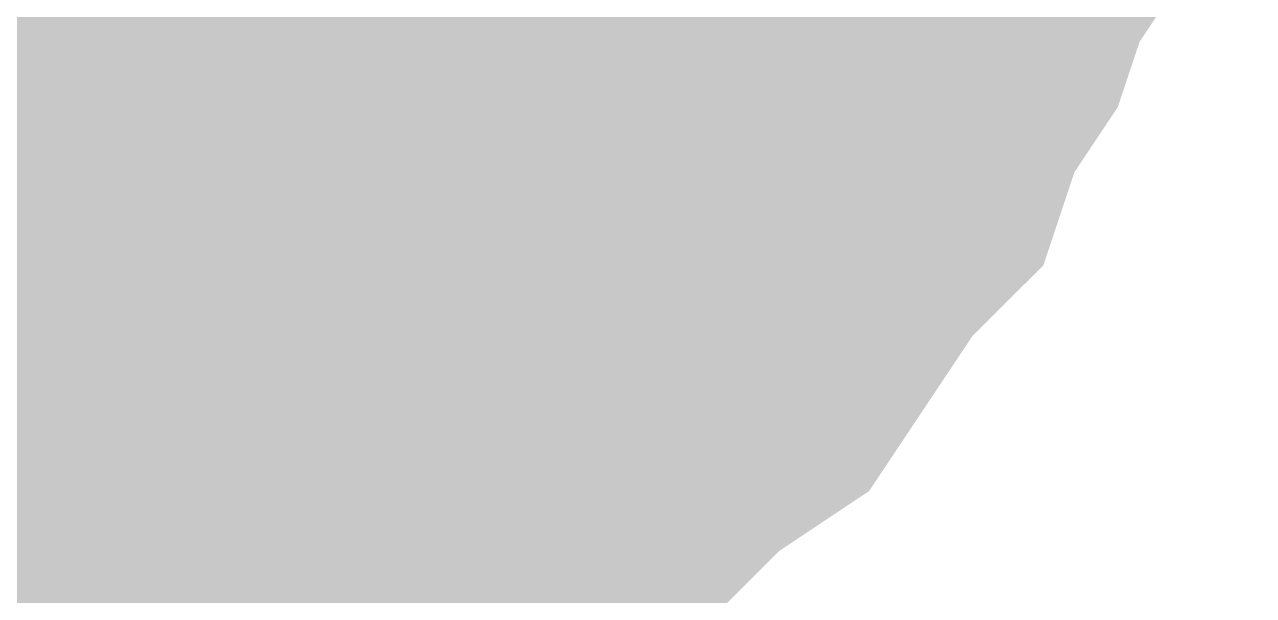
# Model space of a CAD drawing. Header units: inches. Extents: x 0 to 841, y 0 to 594.
# Drawn here: x 47.764 to 48.4, y 256.816 to 257.111 of the extents above; entities that cross this region are included whole.
import ezdxf

# ---------------------------------------------------------------- set-up
doc = ezdxf.new("R2010")
doc.units = ezdxf.units.IN
doc.layers.add('Sheet', color=255, linetype='Continuous')

msp = doc.modelspace()

# ---------------------------------------------------------------- linework, layer by layer
at = {"layer": 'Sheet'}
msp.add_lwpolyline([(47.246, 257.50001, 0.508, 0.508, 1), (47.754, 257.50001, 0.508, 0.508, 1)], format="xyseb", close=True, dxfattribs=at)
for points in [[(47.53195, 257.49433, 0.7493, 0.7493, 0), (47.53195, 251.99183, 0.7493, 0.7493, 0)], [(48.2506, 257.26974, 0.29972, 0.29972, 0), (48.23937, 257.23605, 0.29972, 0.29972, 0), (48.22814, 257.20236, 0.29972, 0.29972, 0), (48.20569, 257.16867, 0.29972, 0.29972, 0), (48.19446, 257.13498, 0.29972, 0.29972, 0), (48.172, 257.10129, 0.29972, 0.29972, 0), (48.16077, 257.0676, 0.29972, 0.29972, 0), (48.13831, 257.04515, 0.29972, 0.29972, 0), (48.11585, 257.01146, 0.29972, 0.29972, 0), (48.0934, 256.97777, 0.29972, 0.29972, 0), (48.05971, 256.95531, 0.29972, 0.29972, 0), (48.03725, 256.93285, 0.29972, 0.29972, 0), (48.01479, 256.91039, 0.29972, 0.29972, 0), (47.98111, 256.88793, 0.29972, 0.29972, 0), (47.94742, 256.86547, 0.29972, 0.29972, 0), (47.92496, 256.84301, 0.29972, 0.29972, 0), (47.89128, 256.82055, 0.29972, 0.29972, 0), (47.85759, 256.80932, 0.29972, 0.29972, 0), (47.8239, 256.78687, 0.29972, 0.29972, 0), (47.79022, 256.77564, 0.29972, 0.29972, 0), (47.75653, 256.76441, 0.29972, 0.29972, 0), (47.72284, 256.75318, 0.29972, 0.29972, 0), (47.68916, 256.74195, 0.29972, 0.29972, 0), (47.64424, 256.74195, 0.29972, 0.29972, 0), (47.61055, 256.73072, 0.29972, 0.29972, 0)], [(48.2506, 257.26974, 0.29972, 0.29972, 0), (48.23937, 257.23605, 0.29972, 0.29972, 0), (48.22814, 257.20236, 0.29972, 0.29972, 0), (48.20569, 257.16867, 0.29972, 0.29972, 0), (48.19446, 257.13498, 0.29972, 0.29972, 0), (48.172, 257.10129, 0.29972, 0.29972, 0), (48.16077, 257.0676, 0.29972, 0.29972, 0), (48.13831, 257.04515, 0.29972, 0.29972, 0), (48.11585, 257.01146, 0.29972, 0.29972, 0), (48.0934, 256.97777, 0.29972, 0.29972, 0), (48.05971, 256.95531, 0.29972, 0.29972, 0), (48.03725, 256.93285, 0.29972, 0.29972, 0), (48.01479, 256.91039, 0.29972, 0.29972, 0), (47.98111, 256.88793, 0.29972, 0.29972, 0), (47.94742, 256.86547, 0.29972, 0.29972, 0), (47.92496, 256.84301, 0.29972, 0.29972, 0), (47.89128, 256.82055, 0.29972, 0.29972, 0), (47.85759, 256.80932, 0.29972, 0.29972, 0), (47.8239, 256.78687, 0.29972, 0.29972, 0), (47.79022, 256.77564, 0.29972, 0.29972, 0), (47.75653, 256.76441, 0.29972, 0.29972, 0), (47.72284, 256.75318, 0.29972, 0.29972, 0), (47.68916, 256.74195, 0.29972, 0.29972, 0), (47.64424, 256.74195, 0.29972, 0.29972, 0), (47.61055, 256.73072, 0.29972, 0.29972, 0)], [(48.2506, 257.26974, 0.29972, 0.29972, 0), (48.23937, 257.23605, 0.29972, 0.29972, 0), (48.22814, 257.20236, 0.29972, 0.29972, 0), (48.20569, 257.16867, 0.29972, 0.29972, 0), (48.19446, 257.13498, 0.29972, 0.29972, 0), (48.172, 257.10129, 0.29972, 0.29972, 0), (48.16077, 257.0676, 0.29972, 0.29972, 0), (48.13831, 257.04515, 0.29972, 0.29972, 0), (48.11585, 257.01146, 0.29972, 0.29972, 0), (48.0934, 256.97777, 0.29972, 0.29972, 0), (48.05971, 256.95531, 0.29972, 0.29972, 0), (48.03725, 256.93285, 0.29972, 0.29972, 0), (48.01479, 256.91039, 0.29972, 0.29972, 0), (47.98111, 256.88793, 0.29972, 0.29972, 0), (47.94742, 256.86547, 0.29972, 0.29972, 0), (47.92496, 256.84301, 0.29972, 0.29972, 0), (47.89128, 256.82055, 0.29972, 0.29972, 0), (47.85759, 256.80932, 0.29972, 0.29972, 0), (47.8239, 256.78687, 0.29972, 0.29972, 0), (47.79022, 256.77564, 0.29972, 0.29972, 0), (47.75653, 256.76441, 0.29972, 0.29972, 0), (47.72284, 256.75318, 0.29972, 0.29972, 0), (47.68916, 256.74195, 0.29972, 0.29972, 0), (47.64424, 256.74195, 0.29972, 0.29972, 0), (47.61055, 256.73072, 0.29972, 0.29972, 0)], [(48.2506, 257.26974, 0.29972, 0.29972, 0), (48.23937, 257.23605, 0.29972, 0.29972, 0), (48.22814, 257.20236, 0.29972, 0.29972, 0), (48.20569, 257.16867, 0.29972, 0.29972, 0), (48.19446, 257.13498, 0.29972, 0.29972, 0), (48.172, 257.10129, 0.29972, 0.29972, 0), (48.16077, 257.0676, 0.29972, 0.29972, 0), (48.13831, 257.04515, 0.29972, 0.29972, 0), (48.11585, 257.01146, 0.29972, 0.29972, 0), (48.0934, 256.97777, 0.29972, 0.29972, 0), (48.05971, 256.95531, 0.29972, 0.29972, 0), (48.03725, 256.93285, 0.29972, 0.29972, 0), (48.01479, 256.91039, 0.29972, 0.29972, 0), (47.98111, 256.88793, 0.29972, 0.29972, 0), (47.94742, 256.86547, 0.29972, 0.29972, 0), (47.92496, 256.84301, 0.29972, 0.29972, 0), (47.89128, 256.82055, 0.29972, 0.29972, 0), (47.85759, 256.80932, 0.29972, 0.29972, 0), (47.8239, 256.78687, 0.29972, 0.29972, 0), (47.79022, 256.77564, 0.29972, 0.29972, 0), (47.75653, 256.76441, 0.29972, 0.29972, 0), (47.72284, 256.75318, 0.29972, 0.29972, 0), (47.68916, 256.74195, 0.29972, 0.29972, 0), (47.64424, 256.74195, 0.29972, 0.29972, 0), (47.61055, 256.73072, 0.29972, 0.29972, 0)], [(48.2506, 257.26974, 0.29972, 0.29972, 0), (48.23937, 257.23605, 0.29972, 0.29972, 0), (48.22814, 257.20236, 0.29972, 0.29972, 0), (48.20569, 257.16867, 0.29972, 0.29972, 0), (48.19446, 257.13498, 0.29972, 0.29972, 0), (48.172, 257.10129, 0.29972, 0.29972, 0), (48.16077, 257.0676, 0.29972, 0.29972, 0), (48.13831, 257.04515, 0.29972, 0.29972, 0), (48.11585, 257.01146, 0.29972, 0.29972, 0), (48.0934, 256.97777, 0.29972, 0.29972, 0), (48.05971, 256.95531, 0.29972, 0.29972, 0), (48.03725, 256.93285, 0.29972, 0.29972, 0), (48.01479, 256.91039, 0.29972, 0.29972, 0), (47.98111, 256.88793, 0.29972, 0.29972, 0), (47.94742, 256.86547, 0.29972, 0.29972, 0), (47.92496, 256.84301, 0.29972, 0.29972, 0), (47.89128, 256.82055, 0.29972, 0.29972, 0), (47.85759, 256.80932, 0.29972, 0.29972, 0), (47.8239, 256.78687, 0.29972, 0.29972, 0), (47.79022, 256.77564, 0.29972, 0.29972, 0), (47.75653, 256.76441, 0.29972, 0.29972, 0), (47.72284, 256.75318, 0.29972, 0.29972, 0), (47.68916, 256.74195, 0.29972, 0.29972, 0), (47.64424, 256.74195, 0.29972, 0.29972, 0), (47.61055, 256.73072, 0.29972, 0.29972, 0)], [(47.99234, 257.26974, 0.29972, 0.29972, 0), (47.98111, 257.24728, 0.29972, 0.29972, 0), (47.96988, 257.23605, 0.29972, 0.29972, 0), (47.94742, 257.21359, 0.29972, 0.29972, 0), (47.93619, 257.19113, 0.29972, 0.29972, 0), (47.92496, 257.16867, 0.29972, 0.29972, 0), (47.9025, 257.15744, 0.29972, 0.29972, 0), (47.89128, 257.13498, 0.29972, 0.29972, 0), (47.86882, 257.12375, 0.29972, 0.29972, 0), (47.85759, 257.10129, 0.29972, 0.29972, 0), (47.83513, 257.09006, 0.29972, 0.29972, 0), (47.81267, 257.07883, 0.29972, 0.29972, 0), (47.79022, 257.05638, 0.29972, 0.29972, 0), (47.77899, 257.04515, 0.29972, 0.29972, 0), (47.75653, 257.03392, 0.29972, 0.29972, 0), (47.73407, 257.03392, 0.29972, 0.29972, 0), (47.71161, 257.02269, 0.29972, 0.29972, 0), (47.67793, 257.01146, 0.29972, 0.29972, 0), (47.65547, 257.00023, 0.29972, 0.29972, 0), (47.63301, 257.00023, 0.29972, 0.29972, 0), (47.61055, 257.00023, 0.29972, 0.29972, 0)], [(47.99234, 257.26974, 0.29972, 0.29972, 0), (47.98111, 257.24728, 0.29972, 0.29972, 0), (47.96988, 257.23605, 0.29972, 0.29972, 0), (47.94742, 257.21359, 0.29972, 0.29972, 0), (47.93619, 257.19113, 0.29972, 0.29972, 0), (47.92496, 257.16867, 0.29972, 0.29972, 0), (47.9025, 257.15744, 0.29972, 0.29972, 0), (47.89128, 257.13498, 0.29972, 0.29972, 0), (47.86882, 257.12375, 0.29972, 0.29972, 0), (47.85759, 257.10129, 0.29972, 0.29972, 0), (47.83513, 257.09006, 0.29972, 0.29972, 0), (47.81267, 257.07883, 0.29972, 0.29972, 0), (47.79022, 257.05638, 0.29972, 0.29972, 0), (47.77899, 257.04515, 0.29972, 0.29972, 0), (47.75653, 257.03392, 0.29972, 0.29972, 0), (47.73407, 257.03392, 0.29972, 0.29972, 0), (47.71161, 257.02269, 0.29972, 0.29972, 0), (47.67793, 257.01146, 0.29972, 0.29972, 0), (47.65547, 257.00023, 0.29972, 0.29972, 0), (47.63301, 257.00023, 0.29972, 0.29972, 0), (47.61055, 257.00023, 0.29972, 0.29972, 0)], [(47.99234, 257.26974, 0.29972, 0.29972, 0), (47.98111, 257.24728, 0.29972, 0.29972, 0), (47.96988, 257.23605, 0.29972, 0.29972, 0), (47.94742, 257.21359, 0.29972, 0.29972, 0), (47.93619, 257.19113, 0.29972, 0.29972, 0), (47.92496, 257.16867, 0.29972, 0.29972, 0), (47.9025, 257.15744, 0.29972, 0.29972, 0), (47.89128, 257.13498, 0.29972, 0.29972, 0), (47.86882, 257.12375, 0.29972, 0.29972, 0), (47.85759, 257.10129, 0.29972, 0.29972, 0), (47.83513, 257.09006, 0.29972, 0.29972, 0), (47.81267, 257.07883, 0.29972, 0.29972, 0), (47.79022, 257.05638, 0.29972, 0.29972, 0), (47.77899, 257.04515, 0.29972, 0.29972, 0), (47.75653, 257.03392, 0.29972, 0.29972, 0), (47.73407, 257.03392, 0.29972, 0.29972, 0), (47.71161, 257.02269, 0.29972, 0.29972, 0), (47.67793, 257.01146, 0.29972, 0.29972, 0), (47.65547, 257.00023, 0.29972, 0.29972, 0), (47.63301, 257.00023, 0.29972, 0.29972, 0), (47.61055, 257.00023, 0.29972, 0.29972, 0)], [(47.92496, 257.16867, 0.09906, 0.09906, 0), (47.9025, 257.15744, 0.09906, 0.09906, 0), (47.89128, 257.13498, 0.09906, 0.09906, 0), (47.86882, 257.12375, 0.09906, 0.09906, 0), (47.85759, 257.10129, 0.09906, 0.09906, 0), (47.83513, 257.09006, 0.09906, 0.09906, 0), (47.81267, 257.07883, 0.09906, 0.09906, 0), (47.79022, 257.05638, 0.09906, 0.09906, 0), (47.77899, 257.04515, 0.09906, 0.09906, 0), (47.75653, 257.03392, 0.09906, 0.09906, 0), (47.73407, 257.03392, 0.09906, 0.09906, 0), (47.71161, 257.02269, 0.09906, 0.09906, 0)], [(47.92496, 257.16867, 0.09906, 0.09906, 0), (47.9025, 257.15744, 0.09906, 0.09906, 0), (47.89128, 257.13498, 0.09906, 0.09906, 0), (47.86882, 257.12375, 0.09906, 0.09906, 0), (47.85759, 257.10129, 0.09906, 0.09906, 0), (47.83513, 257.09006, 0.09906, 0.09906, 0), (47.81267, 257.07883, 0.09906, 0.09906, 0), (47.79022, 257.05638, 0.09906, 0.09906, 0), (47.77899, 257.04515, 0.09906, 0.09906, 0), (47.75653, 257.03392, 0.09906, 0.09906, 0), (47.73407, 257.03392, 0.09906, 0.09906, 0), (47.71161, 257.02269, 0.09906, 0.09906, 0)], [(47.92496, 257.16867, 0.09906, 0.09906, 0), (47.9025, 257.15744, 0.09906, 0.09906, 0), (47.89128, 257.13498, 0.09906, 0.09906, 0), (47.86882, 257.12375, 0.09906, 0.09906, 0), (47.85759, 257.10129, 0.09906, 0.09906, 0), (47.83513, 257.09006, 0.09906, 0.09906, 0), (47.81267, 257.07883, 0.09906, 0.09906, 0), (47.79022, 257.05638, 0.09906, 0.09906, 0), (47.77899, 257.04515, 0.09906, 0.09906, 0), (47.75653, 257.03392, 0.09906, 0.09906, 0), (47.73407, 257.03392, 0.09906, 0.09906, 0), (47.71161, 257.02269, 0.09906, 0.09906, 0)], [(48.20569, 257.16867, 0.09906, 0.09906, 0), (48.19446, 257.13498, 0.09906, 0.09906, 0), (48.172, 257.10129, 0.09906, 0.09906, 0), (48.16077, 257.0676, 0.09906, 0.09906, 0), (48.13831, 257.04515, 0.09906, 0.09906, 0), (48.11585, 257.01146, 0.09906, 0.09906, 0), (48.0934, 256.97777, 0.09906, 0.09906, 0), (48.05971, 256.95531, 0.09906, 0.09906, 0), (48.03725, 256.93285, 0.09906, 0.09906, 0), (48.01479, 256.91039, 0.09906, 0.09906, 0), (47.98111, 256.88793, 0.09906, 0.09906, 0), (47.94742, 256.86547, 0.09906, 0.09906, 0), (47.92496, 256.84301, 0.09906, 0.09906, 0), (47.89128, 256.82055, 0.09906, 0.09906, 0), (47.85759, 256.80932, 0.09906, 0.09906, 0), (47.8239, 256.78687, 0.09906, 0.09906, 0), (47.79022, 256.77564, 0.09906, 0.09906, 0), (47.75653, 256.76441, 0.09906, 0.09906, 0)], [(48.20569, 257.16867, 0.09906, 0.09906, 0), (48.19446, 257.13498, 0.09906, 0.09906, 0), (48.172, 257.10129, 0.09906, 0.09906, 0), (48.16077, 257.0676, 0.09906, 0.09906, 0), (48.13831, 257.04515, 0.09906, 0.09906, 0), (48.11585, 257.01146, 0.09906, 0.09906, 0), (48.0934, 256.97777, 0.09906, 0.09906, 0), (48.05971, 256.95531, 0.09906, 0.09906, 0), (48.03725, 256.93285, 0.09906, 0.09906, 0), (48.01479, 256.91039, 0.09906, 0.09906, 0), (47.98111, 256.88793, 0.09906, 0.09906, 0), (47.94742, 256.86547, 0.09906, 0.09906, 0), (47.92496, 256.84301, 0.09906, 0.09906, 0), (47.89128, 256.82055, 0.09906, 0.09906, 0), (47.85759, 256.80932, 0.09906, 0.09906, 0), (47.8239, 256.78687, 0.09906, 0.09906, 0), (47.79022, 256.77564, 0.09906, 0.09906, 0), (47.75653, 256.76441, 0.09906, 0.09906, 0)], [(48.20569, 257.16867, 0.09906, 0.09906, 0), (48.19446, 257.13498, 0.09906, 0.09906, 0), (48.172, 257.10129, 0.09906, 0.09906, 0), (48.16077, 257.0676, 0.09906, 0.09906, 0), (48.13831, 257.04515, 0.09906, 0.09906, 0), (48.11585, 257.01146, 0.09906, 0.09906, 0), (48.0934, 256.97777, 0.09906, 0.09906, 0), (48.05971, 256.95531, 0.09906, 0.09906, 0), (48.03725, 256.93285, 0.09906, 0.09906, 0), (48.01479, 256.91039, 0.09906, 0.09906, 0), (47.98111, 256.88793, 0.09906, 0.09906, 0), (47.94742, 256.86547, 0.09906, 0.09906, 0), (47.92496, 256.84301, 0.09906, 0.09906, 0), (47.89128, 256.82055, 0.09906, 0.09906, 0), (47.85759, 256.80932, 0.09906, 0.09906, 0), (47.8239, 256.78687, 0.09906, 0.09906, 0), (47.79022, 256.77564, 0.09906, 0.09906, 0), (47.75653, 256.76441, 0.09906, 0.09906, 0)], [(48.20569, 257.16867, 0.09906, 0.09906, 0), (48.19446, 257.13498, 0.09906, 0.09906, 0), (48.172, 257.10129, 0.09906, 0.09906, 0), (48.16077, 257.0676, 0.09906, 0.09906, 0), (48.13831, 257.04515, 0.09906, 0.09906, 0), (48.11585, 257.01146, 0.09906, 0.09906, 0), (48.0934, 256.97777, 0.09906, 0.09906, 0), (48.05971, 256.95531, 0.09906, 0.09906, 0), (48.03725, 256.93285, 0.09906, 0.09906, 0), (48.01479, 256.91039, 0.09906, 0.09906, 0), (47.98111, 256.88793, 0.09906, 0.09906, 0), (47.94742, 256.86547, 0.09906, 0.09906, 0), (47.92496, 256.84301, 0.09906, 0.09906, 0), (47.89128, 256.82055, 0.09906, 0.09906, 0), (47.85759, 256.80932, 0.09906, 0.09906, 0), (47.8239, 256.78687, 0.09906, 0.09906, 0), (47.79022, 256.77564, 0.09906, 0.09906, 0), (47.75653, 256.76441, 0.09906, 0.09906, 0)], [(48.20569, 257.16867, 0.09906, 0.09906, 0), (48.19446, 257.13498, 0.09906, 0.09906, 0), (48.172, 257.10129, 0.09906, 0.09906, 0), (48.16077, 257.0676, 0.09906, 0.09906, 0), (48.13831, 257.04515, 0.09906, 0.09906, 0), (48.11585, 257.01146, 0.09906, 0.09906, 0), (48.0934, 256.97777, 0.09906, 0.09906, 0), (48.05971, 256.95531, 0.09906, 0.09906, 0), (48.03725, 256.93285, 0.09906, 0.09906, 0), (48.01479, 256.91039, 0.09906, 0.09906, 0), (47.98111, 256.88793, 0.09906, 0.09906, 0), (47.94742, 256.86547, 0.09906, 0.09906, 0), (47.92496, 256.84301, 0.09906, 0.09906, 0), (47.89128, 256.82055, 0.09906, 0.09906, 0), (47.85759, 256.80932, 0.09906, 0.09906, 0), (47.8239, 256.78687, 0.09906, 0.09906, 0), (47.79022, 256.77564, 0.09906, 0.09906, 0), (47.75653, 256.76441, 0.09906, 0.09906, 0)]]:
    msp.add_lwpolyline(points, format="xyseb", dxfattribs=at)

doc.saveas('drawing.dxf')
